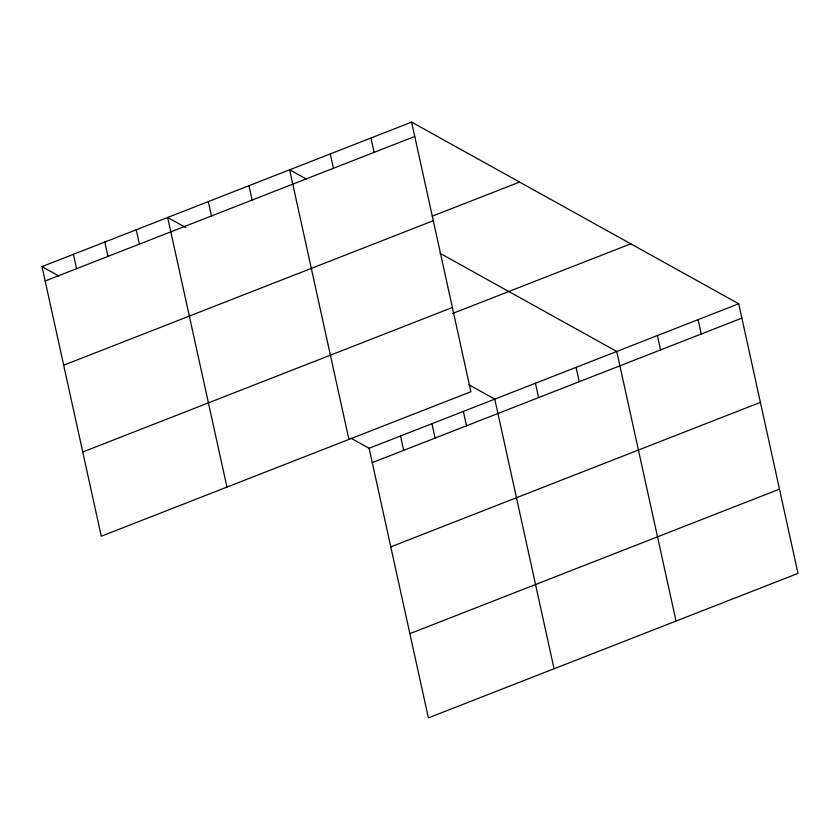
<?xml version="1.0" encoding="UTF-8"?>
<svg xmlns="http://www.w3.org/2000/svg" width="840" height="840" viewBox="0 0 840 840"><rect width="100%" height="100%" fill="white"/><g stroke="black" fill="none" stroke-linecap="round" stroke-linejoin="round"><path stroke-width="1.26" d="M411.611 122.115L470.883 391.734L101.283 536.235L42 266.616L411.611 122.115L738.717 303.765L798 573.384L428.39 717.885L369.117 448.266L351.12 438.281M45.16 280.969L414.761 136.469M432.264 216.184L519.551 182.059M63.672 365.211L433.282 220.71M82.761 451.994L452.361 307.493M452.603 313.478L630.777 243.821M369.117 448.266L738.717 303.765M372.267 462.63L741.877 318.119M390.789 546.861L760.4 402.36M409.878 633.654L779.478 489.153M306.506 179.161L289.632 169.796L348.915 439.415M440.108 253.355L616.749 351.456L676.032 621.065M185.661 227.472L167.664 217.487L226.947 487.106M468.919 384.772L494.781 399.137L554.064 668.755M42 266.616L58.863 275.982M698.061 319.662L701.222 334.016M657.405 335.559L660.566 349.913M576.093 367.343L579.254 381.707M535.437 383.24L538.598 397.604M463.365 411.421L466.526 425.775M370.944 138.012L374.105 152.366M431.949 423.707L435.11 438.06M400.533 435.981L403.683 450.345M330.288 153.909L333.449 168.263M248.976 185.692L252.137 200.056M208.32 201.59L211.481 215.943M136.248 229.772L139.409 244.125M104.832 242.046L107.992 256.41M73.416 254.331L76.577 268.695"/></g></svg>
